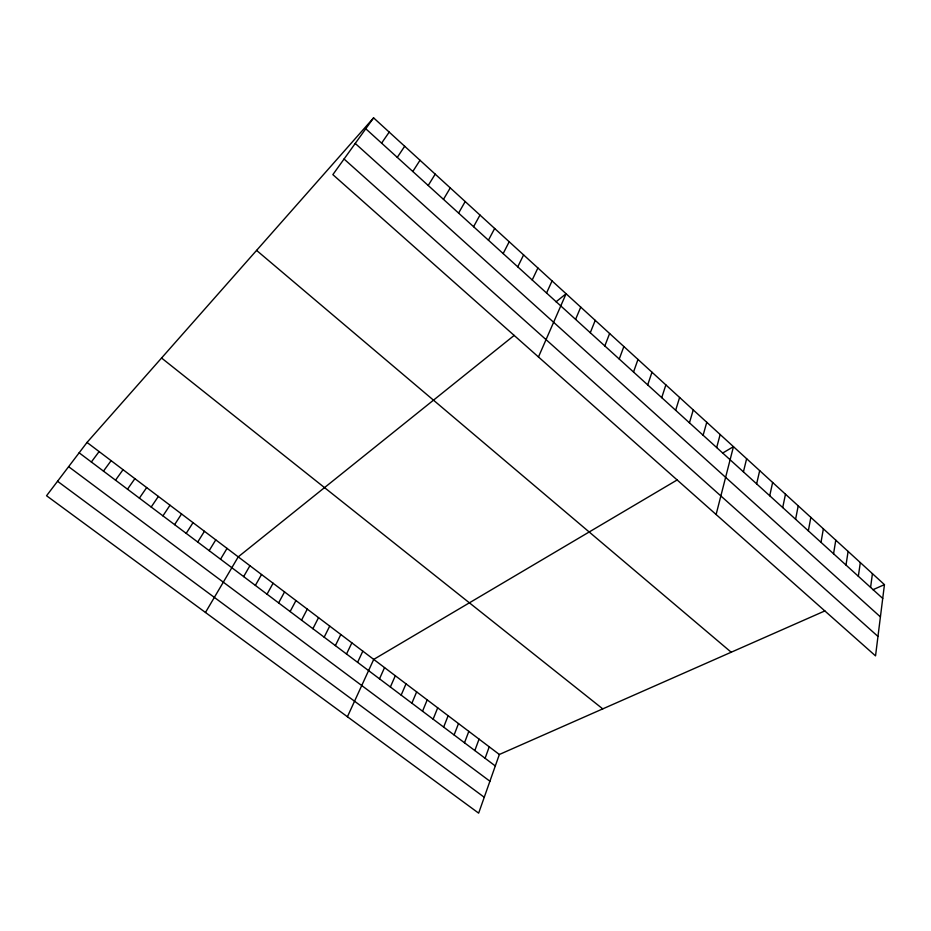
<?xml version="1.0" encoding="UTF-8"?>
<svg xmlns="http://www.w3.org/2000/svg" width="931" height="931" viewBox="0 0 931 931"><rect width="100%" height="100%" fill="white"/><g stroke="black" fill="none" stroke-linecap="round" stroke-linejoin="round"><path stroke-width="1.4" d="M884.45 584.633L875.536 655.89L332.856 174.632L373.599 117.853L884.45 584.633L872.941 589.719M870.59 587.391L872.428 573.659M858.347 576.277L860.314 562.592M846 565.059L848.106 551.42M833.559 553.747L835.782 540.166M821.002 542.354L823.365 528.82M808.341 530.845L810.843 517.38M795.586 519.254L798.216 505.836M782.703 507.558L785.485 494.21M769.728 495.769L772.637 482.467M756.635 483.864L759.684 470.632M743.427 471.866L746.627 458.704M716.114 514.506L733.453 446.671L722.572 453.106M716.672 447.555L720.163 434.521M703.114 435.243L706.769 422.278M689.44 422.825L693.246 409.931M675.65 410.292L679.618 397.467M661.732 397.653L665.863 384.899M647.697 384.899L651.979 372.225M824.889 610.911L499.353 754.482L478.65 813.147L46.55 495.746L87.025 442.434L373.599 117.853M633.534 372.028L637.979 359.436M485.098 758.276L489.229 746.825M474.833 750.549L479.058 739.121M619.243 359.04L623.863 346.53M464.511 742.775L468.817 731.37M604.824 345.948L609.619 333.507M454.107 734.955L458.506 723.573M443.656 727.088L448.137 715.73M590.277 332.728L595.235 320.369M433.124 719.174L437.698 707.828M422.546 711.203L427.201 699.879M575.591 319.391L580.735 307.125M411.886 703.184L416.646 691.884M401.168 695.12L406.009 683.843M538.467 356.969L566.095 293.742L556.04 301.819M390.368 686.997L395.314 675.755M379.511 678.827L384.55 667.608M546.555 293.009L552.06 280.918M347.414 716.754L373.727 659.404L677.198 479.93M357.585 662.337L362.822 651.165M532.218 279.987L537.897 267.977M346.518 654.004L351.86 642.856M335.381 645.625L340.816 634.511M517.752 266.836L523.606 254.919M324.174 637.188L329.714 626.098M312.897 628.704L318.53 617.637M503.159 253.581L509.199 241.757M301.539 620.162L307.277 609.13M488.438 240.198L494.664 228.467M290.111 611.562L295.953 600.553M278.613 602.904L284.56 591.93M473.576 226.71L479.989 215.061M267.034 594.187L273.086 583.248M255.373 585.424L261.541 574.508M458.587 213.094L465.197 201.55M243.643 576.603L249.927 565.722M205.46 612.482L238.231 556.866L514.203 335.393M443.47 199.35L450.267 187.911M220.531 559.205L227.036 548.394M209.161 550.652L215.771 539.864M428.213 185.49L435.208 174.144M197.721 542.04L204.436 531.287M186.2 533.37L193.02 522.652M412.805 171.502L420.009 160.26M174.609 524.653L181.545 513.97M162.937 515.867L169.989 505.23M397.269 157.386L404.682 146.248M151.194 507.034L158.363 496.432M381.594 143.13L389.205 132.109M139.382 498.143L146.667 487.576M127.489 489.194L134.89 478.662M115.525 480.187L123.043 469.69M103.469 471.133L111.115 460.67M91.343 462.009L99.105 451.582M57.536 481.269L484.26 797.273M68.615 466.675L489.915 781.225M79.147 452.815L495.304 765.957M87.025 442.434L499.353 754.482M161.552 358.016L602.753 708.875M256.572 250.392L731.207 652.224M344.051 159.015L877.968 636.432M355.235 143.432L880.412 616.892M365.767 128.757L882.728 598.424"/></g></svg>
